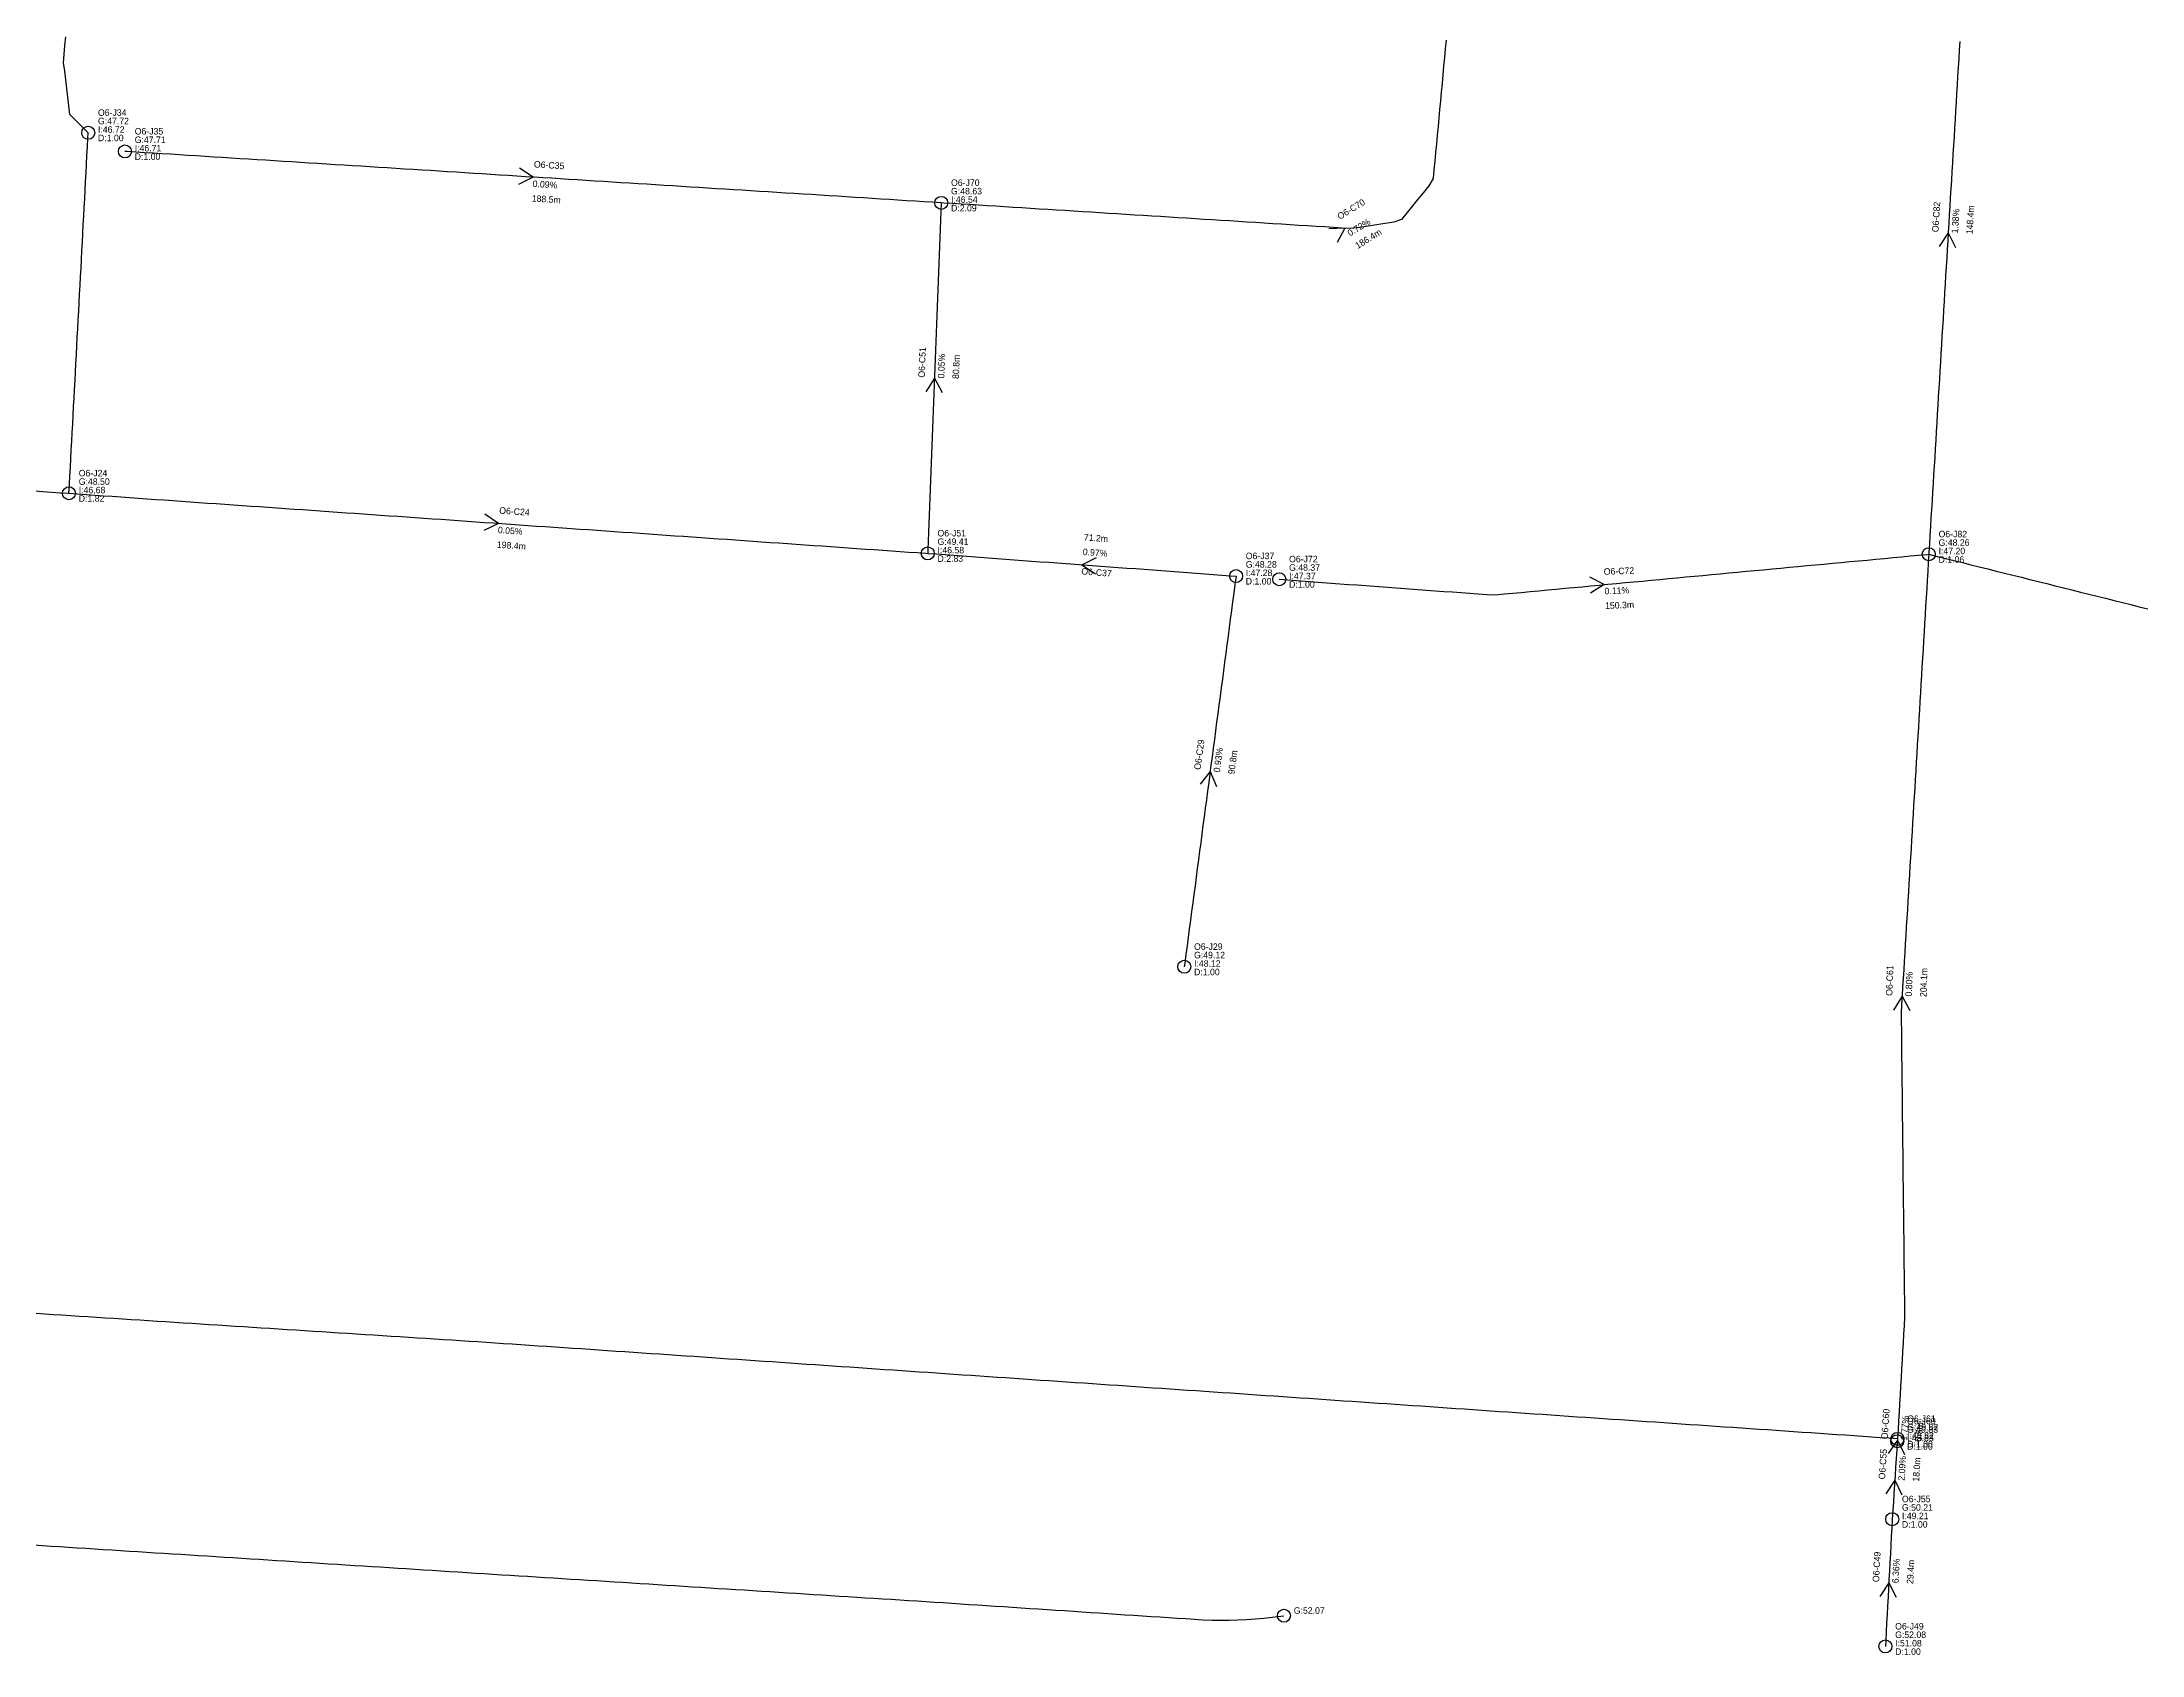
# Model space of a CAD drawing. Header units: metres. Extents: x 607160 to 610559, y 2613470 to 2618337.
# Drawn here: x 608154.2 to 608638.2, y 2613947 to 2614318.8 of the extents above; entities that cross this region are included whole.
import ezdxf

# ---------------------------------------------------------------- set-up
doc = ezdxf.new("R2010")
doc.units = ezdxf.units.M
for name, color, linetype in [('SW-DRAIN-LABELS', 3, 'Continuous'), ('SW-DRAIN-ORPHAN', 8, 'Continuous'), ('SW-DRAIN-SUB-06', 6, 'Continuous'), ('SW-JUNCTIONS', 7, 'Continuous')]:
    doc.layers.add(name, color=color, linetype=linetype)

msp = doc.modelspace()

# ---------------------------------------------------------------- linework, layer by layer
at = {"layer": 'SW-DRAIN-ORPHAN'}
for points in [[(608160.39, 2614214.75), (608160.5, 2614216.74), (608160.61, 2614218.74), (608160.71, 2614220.74), (608160.82, 2614222.73), (608160.93, 2614224.73), (608161.03, 2614226.73), (608161.14, 2614228.73), (608161.24, 2614230.72), (608161.35, 2614232.72), (608161.46, 2614234.72), (608161.56, 2614236.71), (608161.67, 2614238.71), (608161.78, 2614240.71), (608161.88, 2614242.71), (608161.99, 2614244.7), (608162.09, 2614246.7), (608162.2, 2614248.7), (608162.31, 2614250.7), (608162.41, 2614252.69), (608162.52, 2614254.69), (608162.63, 2614256.69), (608162.73, 2614258.68), (608162.84, 2614260.68), (608162.95, 2614262.68), (608163.05, 2614264.68), (608163.16, 2614266.67), (608163.26, 2614268.67), (608163.37, 2614270.67), (608163.48, 2614272.66), (608163.58, 2614274.66), (608163.69, 2614276.66), (608163.8, 2614278.66), (608163.9, 2614280.65), (608164.01, 2614282.65), (608164.11, 2614284.65), (608164.22, 2614286.64), (608164.33, 2614288.64), (608164.43, 2614290.64), (608164.54, 2614292.64), (608164.65, 2614294.63), (608164.75, 2614296.63), (608164.82, 2614297.85)], [(608581.82, 2613996.81), (608579.83, 2613996.95), (608577.83, 2613997.08), (608575.84, 2613997.22), (608573.84, 2613997.36), (608571.85, 2613997.49), (608569.85, 2613997.63), (608567.86, 2613997.77), (608565.86, 2613997.9), (608563.87, 2613998.04), (608561.87, 2613998.17), (608559.87, 2613998.31), (608557.88, 2613998.45), (608555.88, 2613998.58), (608553.89, 2613998.72), (608551.89, 2613998.86), (608549.9, 2613998.99), (608547.9, 2613999.13), (608545.91, 2613999.26), (608543.91, 2613999.4), (608541.92, 2613999.54), (608539.92, 2613999.67), (608537.93, 2613999.81), (608535.93, 2613999.95), (608533.94, 2614000.08), (608531.94, 2614000.22), (608529.94, 2614000.35), (608527.95, 2614000.49), (608525.95, 2614000.63), (608523.96, 2614000.76), (608521.96, 2614000.9), (608519.97, 2614001.04), (608517.97, 2614001.17), (608515.98, 2614001.31), (608513.98, 2614001.45), (608511.99, 2614001.58), (608509.99, 2614001.72), (608508, 2614001.85), (608506, 2614001.99), (608504.01, 2614002.13), (608502.01, 2614002.26), (608500.01, 2614002.4), (608498.02, 2614002.54), (608496.02, 2614002.67), (608494.03, 2614002.81), (608492.03, 2614002.94), (608490.04, 2614003.08), (608488.04, 2614003.22), (608486.05, 2614003.35), (608484.05, 2614003.49), (608482.06, 2614003.63), (608480.06, 2614003.76), (608478.07, 2614003.9), (608476.07, 2614004.03), (608474.07, 2614004.17), (608472.08, 2614004.31), (608470.08, 2614004.44), (608468.09, 2614004.58), (608466.09, 2614004.72), (608464.1, 2614004.85), (608462.1, 2614004.99), (608460.11, 2614005.12), (608458.11, 2614005.26), (608456.12, 2614005.4), (608454.12, 2614005.53), (608452.13, 2614005.67), (608450.13, 2614005.81), (608448.14, 2614005.94), (608446.14, 2614006.08), (608444.14, 2614006.22), (608442.15, 2614006.35), (608440.15, 2614006.49), (608438.16, 2614006.62), (608436.16, 2614006.76), (608434.17, 2614006.9), (608432.17, 2614007.03), (608430.18, 2614007.17), (608428.18, 2614007.31), (608426.19, 2614007.44), (608424.19, 2614007.58), (608422.2, 2614007.71), (608420.2, 2614007.85), (608418.2, 2614007.99), (608416.21, 2614008.12), (608414.21, 2614008.26), (608412.22, 2614008.4), (608410.22, 2614008.53), (608408.23, 2614008.67), (608406.23, 2614008.8), (608404.24, 2614008.94), (608402.24, 2614009.08), (608400.25, 2614009.21), (608398.25, 2614009.35), (608396.26, 2614009.49), (608394.26, 2614009.62), (608392.27, 2614009.76), (608390.27, 2614009.89), (608388.27, 2614010.03), (608386.28, 2614010.17), (608384.28, 2614010.3), (608382.29, 2614010.44), (608380.29, 2614010.58), (608378.3, 2614010.71), (608376.3, 2614010.85), (608374.31, 2614010.99), (608372.31, 2614011.12), (608370.32, 2614011.26), (608368.32, 2614011.39), (608366.33, 2614011.53), (608364.33, 2614011.67), (608362.34, 2614011.8), (608360.34, 2614011.94), (608358.34, 2614012.08), (608356.35, 2614012.21), (608354.35, 2614012.35), (608352.36, 2614012.48), (608350.36, 2614012.62), (608348.37, 2614012.76), (608346.37, 2614012.89), (608344.38, 2614013.03), (608342.38, 2614013.17), (608340.39, 2614013.3), (608338.39, 2614013.44), (608336.4, 2614013.57), (608334.4, 2614013.71), (608332.4, 2614013.85), (608330.41, 2614013.98), (608328.41, 2614014.12), (608326.42, 2614014.26), (608324.42, 2614014.39), (608322.43, 2614014.53), (608320.43, 2614014.67), (608318.44, 2614014.8), (608316.44, 2614014.94), (608314.45, 2614015.07), (608312.45, 2614015.21), (608310.46, 2614015.35), (608308.46, 2614015.48), (608306.47, 2614015.62), (608304.47, 2614015.76), (608302.47, 2614015.89), (608300.48, 2614016.03), (608298.48, 2614016.16), (608296.49, 2614016.3), (608294.49, 2614016.44), (608292.5, 2614016.57), (608290.5, 2614016.71), (608288.51, 2614016.85), (608286.51, 2614016.98), (608284.52, 2614017.12), (608282.52, 2614017.25), (608280.53, 2614017.39), (608278.53, 2614017.53), (608276.54, 2614017.66), (608274.54, 2614017.8), (608272.54, 2614017.94), (608270.55, 2614018.07), (608268.55, 2614018.21), (608266.56, 2614018.34), (608264.56, 2614018.48), (608262.57, 2614018.62), (608260.57, 2614018.75), (608258.58, 2614018.89), (608256.58, 2614019.02), (608254.59, 2614019.15), (608252.59, 2614019.27), (608250.59, 2614019.4), (608248.6, 2614019.53), (608246.6, 2614019.66), (608244.61, 2614019.79), (608242.61, 2614019.91), (608240.61, 2614020.04), (608238.62, 2614020.17), (608236.62, 2614020.3), (608234.63, 2614020.43), (608232.63, 2614020.56), (608230.63, 2614020.68), (608228.64, 2614020.81), (608226.64, 2614020.94), (608224.65, 2614021.07), (608222.65, 2614021.2), (608220.65, 2614021.33), (608218.66, 2614021.45), (608216.66, 2614021.58), (608214.67, 2614021.71), (608212.67, 2614021.84), (608210.68, 2614021.97), (608208.68, 2614022.1), (608206.68, 2614022.22), (608204.69, 2614022.35), (608202.69, 2614022.48), (608200.7, 2614022.61), (608198.7, 2614022.74), (608196.7, 2614022.86), (608194.71, 2614022.99), (608192.71, 2614023.12), (608190.72, 2614023.25), (608188.72, 2614023.38), (608186.72, 2614023.51), (608184.73, 2614023.63), (608182.73, 2614023.76), (608180.74, 2614023.89), (608178.74, 2614024.02), (608176.75, 2614024.15), (608174.75, 2614024.28), (608172.75, 2614024.4), (608170.76, 2614024.53), (608168.76, 2614024.66), (608166.77, 2614024.79), (608164.77, 2614024.92), (608162.77, 2614025.04), (608160.78, 2614025.17), (608158.78, 2614025.3), (608156.79, 2614025.43), (608154.79, 2614025.56), (608152.79, 2614025.69)], [(608152.32, 2613972.36), (608154.31, 2613972.23), (608156.31, 2613972.11), (608158.3, 2613971.98), (608160.3, 2613971.85), (608162.3, 2613971.72), (608164.29, 2613971.6), (608166.29, 2613971.47), (608168.28, 2613971.34), (608170.28, 2613971.22), (608172.28, 2613971.09), (608174.27, 2613970.96), (608176.27, 2613970.84), (608178.26, 2613970.71), (608180.26, 2613970.58), (608182.26, 2613970.45), (608184.25, 2613970.33), (608186.25, 2613970.2), (608188.24, 2613970.07), (608190.24, 2613969.95), (608192.24, 2613969.82), (608194.23, 2613969.69), (608196.23, 2613969.56), (608198.22, 2613969.44), (608200.22, 2613969.31), (608202.21, 2613969.18), (608204.21, 2613969.06), (608206.21, 2613968.93), (608208.2, 2613968.8), (608210.2, 2613968.67), (608212.19, 2613968.55), (608214.19, 2613968.42), (608216.19, 2613968.29), (608218.18, 2613968.17), (608220.18, 2613968.04), (608222.17, 2613967.91), (608224.17, 2613967.79), (608226.17, 2613967.66), (608228.16, 2613967.53), (608230.16, 2613967.41), (608232.15, 2613967.28), (608234.15, 2613967.15), (608236.15, 2613967.03), (608238.14, 2613966.9), (608240.14, 2613966.78), (608242.13, 2613966.65), (608244.13, 2613966.52), (608246.13, 2613966.4), (608248.12, 2613966.27), (608250.12, 2613966.15), (608252.11, 2613966.02), (608254.11, 2613965.89), (608256.11, 2613965.77), (608258.1, 2613965.64), (608260.1, 2613965.51), (608262.09, 2613965.39), (608264.09, 2613965.26), (608266.09, 2613965.14), (608268.08, 2613965.01), (608270.08, 2613964.88), (608272.07, 2613964.76), (608274.07, 2613964.63), (608276.07, 2613964.5), (608278.06, 2613964.38), (608280.06, 2613964.25), (608282.05, 2613964.13), (608284.05, 2613964), (608286.05, 2613963.87), (608288.04, 2613963.75), (608290.04, 2613963.62), (608292.03, 2613963.49), (608294.03, 2613963.37), (608296.03, 2613963.24), (608298.02, 2613963.12), (608300.02, 2613962.99), (608302.01, 2613962.86), (608304.01, 2613962.74), (608306.01, 2613962.61), (608308, 2613962.48), (608310, 2613962.36), (608312, 2613962.23), (608313.99, 2613962.11), (608315.99, 2613961.98), (608317.98, 2613961.85), (608319.98, 2613961.73), (608321.98, 2613961.6), (608323.97, 2613961.47), (608325.97, 2613961.35), (608327.96, 2613961.22), (608329.96, 2613961.1), (608331.96, 2613960.97), (608333.95, 2613960.84), (608335.95, 2613960.72), (608337.94, 2613960.59), (608339.94, 2613960.46), (608341.94, 2613960.34), (608343.93, 2613960.21), (608345.93, 2613960.09), (608347.92, 2613959.96), (608349.92, 2613959.83), (608351.92, 2613959.71), (608353.91, 2613959.58), (608355.91, 2613959.46), (608357.9, 2613959.33), (608359.9, 2613959.2), (608361.89, 2613959.06), (608363.89, 2613958.93), (608365.89, 2613958.8), (608367.88, 2613958.67), (608369.88, 2613958.54), (608371.87, 2613958.4), (608373.87, 2613958.27), (608375.86, 2613958.14), (608377.86, 2613958.01), (608379.86, 2613957.88), (608381.85, 2613957.74), (608383.85, 2613957.61), (608385.84, 2613957.48), (608387.84, 2613957.35), (608389.83, 2613957.22), (608391.83, 2613957.08), (608393.82, 2613956.95), (608395.82, 2613956.82), (608397.82, 2613956.69), (608399.81, 2613956.56), (608401.81, 2613956.42), (608403.8, 2613956.29), (608405.8, 2613956.16), (608407.79, 2613956.03), (608409.79, 2613955.9), (608411.79, 2613955.76), (608413.78, 2613955.63), (608415.78, 2613955.5), (608417.77, 2613955.37), (608419.77, 2613955.24), (608421.76, 2613955.1), (608423.76, 2613955.04), (608425.76, 2613955.01), (608427.76, 2613955.01), (608429.76, 2613955.07), (608431.76, 2613955.15), (608433.75, 2613955.3), (608435.75, 2613955.46), (608437.73, 2613955.71), (608439.71, 2613955.96), (608440.43, 2613956.05)]]:
    msp.add_lwpolyline(points, dxfattribs=at)
at = {"layer": 'SW-DRAIN-SUB-06'}
for p, q in [((608267.37, 2614287.62), (608264.01, 2614285.95)), ((608267.37, 2614287.62), (608264.24, 2614289.69)), ((608454.48, 2614275.84), (608450.73, 2614275.74)), ((608454.48, 2614275.84), (608452.69, 2614272.55)), ((608593.52, 2614274.75), (608591.45, 2614271.62)), ((608593.52, 2614274.75), (608595.2, 2614271.4)), ((608359.88, 2614241.3), (608357.88, 2614238.12)), ((608359.88, 2614241.3), (608361.63, 2614237.98)), ((608259.36, 2614207.82), (608255.99, 2614206.18)), ((608259.36, 2614207.82), (608256.25, 2614209.92)), ((608393.85, 2614198.29), (608397.22, 2614199.92)), ((608393.85, 2614198.29), (608396.95, 2614196.18)), ((608514.24, 2614193.7), (608510.92, 2614195.45)), ((608514.24, 2614193.7), (608511.07, 2614191.71)), ((608423.41, 2614150.65), (608421.13, 2614147.67)), ((608423.41, 2614150.65), (608424.85, 2614147.18)), ((608582.89, 2614098.82), (608580.9, 2614095.64)), ((608582.89, 2614098.82), (608584.65, 2614095.51)), ((608581.81, 2613996.54), (608579.72, 2613993.43)), ((608581.81, 2613996.54), (608583.46, 2613993.17)), ((608581.2, 2613987.28), (608579.12, 2613984.17)), ((608581.2, 2613987.28), (608582.86, 2613983.92)), ((608579.83, 2613963.63), (608577.78, 2613960.49)), ((608579.83, 2613963.63), (608581.52, 2613960.29))]:
    msp.add_line(p, q, dxfattribs=at)
for points in [[(608164.82, 2614297.85), (608163.39, 2614299.25), (608161.96, 2614300.65), (608160.59, 2614302.08), (608160.35, 2614304.06), (608160.12, 2614306.05), (608159.88, 2614308.03), (608159.64, 2614310.02), (608159.4, 2614312.01), (608159.16, 2614313.99), (608159.28, 2614315.98), (608159.46, 2614317.97), (608159.64, 2614319.97)], [(608477.79, 2614319.17), (608477.6, 2614317.18), (608477.42, 2614315.19), (608477.23, 2614313.2), (608477.05, 2614311.21), (608476.86, 2614309.22), (608476.68, 2614307.23), (608476.49, 2614305.23), (608476.3, 2614303.24), (608476.12, 2614301.25), (608475.93, 2614299.26), (608475.75, 2614297.27), (608475.56, 2614295.28), (608475.38, 2614293.29), (608475.19, 2614291.3), (608475, 2614289.3), (608474.82, 2614287.31), (608473.82, 2614285.65), (608472.57, 2614284.1), (608471.31, 2614282.54), (608470.05, 2614280.98), (608468.8, 2614279.43), (608467.54, 2614277.87), (608465.73, 2614277.27), (608463.75, 2614276.95), (608461.78, 2614276.63), (608459.81, 2614276.31), (608457.83, 2614275.99), (608455.85, 2614275.75), (608453.86, 2614275.88), (608451.86, 2614276.01), (608449.86, 2614276.13), (608447.87, 2614276.26), (608445.87, 2614276.38), (608443.88, 2614276.51), (608441.88, 2614276.63), (608439.88, 2614276.76), (608437.89, 2614276.88), (608435.89, 2614277.01), (608433.9, 2614277.13), (608431.9, 2614277.26), (608429.9, 2614277.39), (608427.91, 2614277.51), (608425.91, 2614277.64), (608423.92, 2614277.76), (608421.92, 2614277.89), (608419.92, 2614278.01), (608417.93, 2614278.14), (608415.93, 2614278.26), (608413.94, 2614278.39), (608411.94, 2614278.52), (608409.94, 2614278.64), (608407.95, 2614278.77), (608405.95, 2614278.89), (608403.96, 2614279.02), (608401.96, 2614279.14), (608399.96, 2614279.27), (608397.97, 2614279.39), (608395.97, 2614279.52), (608393.98, 2614279.64), (608391.98, 2614279.77), (608389.98, 2614279.9), (608387.99, 2614280.02), (608385.99, 2614280.15), (608383.99, 2614280.27), (608382, 2614280.4), (608380, 2614280.52), (608378.01, 2614280.65), (608376.01, 2614280.77), (608374.01, 2614280.9), (608372.02, 2614281.03), (608370.02, 2614281.15), (608368.03, 2614281.28), (608366.03, 2614281.4), (608364.03, 2614281.53), (608362.04, 2614281.65), (608361.44, 2614281.69)], [(608596.18, 2614318.86), (608596.06, 2614316.86), (608595.94, 2614314.86), (608595.82, 2614312.87), (608595.7, 2614310.87), (608595.58, 2614308.88), (608595.46, 2614306.88), (608595.34, 2614304.88), (608595.22, 2614302.89), (608595.1, 2614300.89), (608594.98, 2614298.89), (608594.86, 2614296.9), (608594.74, 2614294.9), (608594.62, 2614292.9), (608594.5, 2614290.91), (608594.38, 2614288.91), (608594.25, 2614286.92), (608594.13, 2614284.92), (608594.01, 2614282.92), (608593.89, 2614280.93), (608593.77, 2614278.93), (608593.65, 2614276.93), (608593.53, 2614274.94), (608593.41, 2614272.94), (608593.29, 2614270.94), (608593.17, 2614268.95), (608593.05, 2614266.95), (608592.93, 2614264.96), (608592.81, 2614262.96), (608592.69, 2614260.96), (608592.57, 2614258.97), (608592.45, 2614256.97), (608592.33, 2614254.97), (608592.2, 2614252.98), (608592.08, 2614250.98), (608591.96, 2614248.98), (608591.84, 2614246.99), (608591.72, 2614244.99), (608591.6, 2614243), (608591.48, 2614241), (608591.36, 2614239), (608591.24, 2614237.01), (608591.12, 2614235.01), (608591, 2614233.01), (608590.88, 2614231.02), (608590.76, 2614229.02), (608590.64, 2614227.02), (608590.52, 2614225.03), (608590.4, 2614223.03), (608590.28, 2614221.04), (608590.15, 2614219.04), (608590.03, 2614217.04), (608589.91, 2614215.05), (608589.79, 2614213.05), (608589.67, 2614211.05), (608589.55, 2614209.06), (608589.43, 2614207.06), (608589.31, 2614205.06), (608589.19, 2614203.07), (608589.07, 2614201.07), (608589.05, 2614200.7)], [(608361.44, 2614281.69), (608359.45, 2614281.82), (608357.45, 2614281.94), (608355.46, 2614282.07), (608353.46, 2614282.19), (608351.46, 2614282.32), (608349.47, 2614282.44), (608347.47, 2614282.57), (608345.48, 2614282.7), (608343.48, 2614282.82), (608341.48, 2614282.95), (608339.49, 2614283.07), (608337.49, 2614283.2), (608335.5, 2614283.32), (608333.5, 2614283.45), (608331.5, 2614283.58), (608329.51, 2614283.7), (608327.51, 2614283.83), (608325.52, 2614283.95), (608323.52, 2614284.08), (608321.52, 2614284.2), (608319.53, 2614284.33), (608317.53, 2614284.46), (608315.54, 2614284.58), (608313.54, 2614284.71), (608311.54, 2614284.83), (608309.55, 2614284.96), (608307.55, 2614285.08), (608305.56, 2614285.21), (608303.56, 2614285.34), (608301.56, 2614285.46), (608299.57, 2614285.59), (608297.57, 2614285.71), (608295.58, 2614285.84), (608293.58, 2614285.96), (608291.58, 2614286.09), (608289.59, 2614286.22), (608287.59, 2614286.34), (608285.59, 2614286.47), (608283.6, 2614286.59), (608281.6, 2614286.72), (608279.61, 2614286.84), (608277.61, 2614286.97), (608275.61, 2614287.1), (608273.62, 2614287.22), (608271.62, 2614287.35), (608269.63, 2614287.47), (608267.63, 2614287.6), (608265.63, 2614287.72), (608263.64, 2614287.85), (608261.64, 2614287.98), (608259.65, 2614288.1), (608257.65, 2614288.23), (608255.65, 2614288.35), (608253.66, 2614288.48), (608251.66, 2614288.6), (608249.67, 2614288.73), (608247.67, 2614288.86), (608245.67, 2614288.98), (608243.68, 2614289.11), (608241.68, 2614289.23), (608239.69, 2614289.36), (608237.69, 2614289.48), (608235.69, 2614289.61), (608233.7, 2614289.74), (608231.7, 2614289.86), (608229.71, 2614289.99), (608227.71, 2614290.11), (608225.71, 2614290.24), (608223.72, 2614290.36), (608221.72, 2614290.49), (608219.73, 2614290.62), (608217.73, 2614290.74), (608215.73, 2614290.87), (608213.74, 2614290.99), (608211.74, 2614291.12), (608209.75, 2614291.24), (608207.75, 2614291.37), (608205.75, 2614291.5), (608203.76, 2614291.62), (608201.76, 2614291.75), (608199.76, 2614291.87), (608197.77, 2614292), (608195.77, 2614292.12), (608193.78, 2614292.25), (608191.78, 2614292.38), (608189.78, 2614292.5), (608187.79, 2614292.63), (608185.79, 2614292.75), (608183.8, 2614292.88), (608181.8, 2614293), (608179.8, 2614293.13), (608177.81, 2614293.25), (608175.81, 2614293.38), (608173.82, 2614293.51), (608173.29, 2614293.54)], [(608361.44, 2614281.69), (608361.37, 2614279.69), (608361.29, 2614277.69), (608361.21, 2614275.69), (608361.14, 2614273.7), (608361.06, 2614271.7), (608360.98, 2614269.7), (608360.9, 2614267.7), (608360.83, 2614265.7), (608360.75, 2614263.7), (608360.67, 2614261.71), (608360.59, 2614259.71), (608360.52, 2614257.71), (608360.44, 2614255.71), (608360.36, 2614253.71), (608360.29, 2614251.71), (608360.21, 2614249.71), (608360.13, 2614247.72), (608360.05, 2614245.72), (608359.98, 2614243.72), (608359.9, 2614241.72), (608359.82, 2614239.72), (608359.74, 2614237.72), (608359.67, 2614235.72), (608359.59, 2614233.73), (608359.51, 2614231.73), (608359.44, 2614229.73), (608359.36, 2614227.73), (608359.28, 2614225.73), (608359.2, 2614223.73), (608359.13, 2614221.74), (608359.05, 2614219.74), (608358.97, 2614217.74), (608358.9, 2614215.74), (608358.82, 2614213.74), (608358.74, 2614211.74), (608358.66, 2614209.74), (608358.59, 2614207.75), (608358.51, 2614205.75), (608358.43, 2614203.75), (608358.35, 2614201.75), (608358.32, 2614200.9)], [(608152.34, 2614215.31), (608154.33, 2614215.17), (608156.33, 2614215.03), (608158.33, 2614214.89), (608160.39, 2614214.75)], [(608160.39, 2614214.75), (608162.39, 2614214.61), (608164.38, 2614214.47), (608166.38, 2614214.33), (608168.37, 2614214.19), (608170.37, 2614214.05), (608172.36, 2614213.91), (608174.36, 2614213.77), (608176.36, 2614213.63), (608178.35, 2614213.49), (608180.35, 2614213.35), (608182.34, 2614213.21), (608184.34, 2614213.07), (608186.33, 2614212.93), (608188.33, 2614212.79), (608190.32, 2614212.65), (608192.32, 2614212.51), (608194.31, 2614212.37), (608196.31, 2614212.23), (608198.3, 2614212.09), (608200.3, 2614211.96), (608202.29, 2614211.82), (608204.29, 2614211.68), (608206.28, 2614211.54), (608208.28, 2614211.4), (608210.27, 2614211.26), (608212.27, 2614211.12), (608214.26, 2614210.98), (608216.26, 2614210.84), (608218.25, 2614210.7), (608220.25, 2614210.56), (608222.24, 2614210.42), (608224.24, 2614210.28), (608226.23, 2614210.14), (608228.23, 2614210), (608230.22, 2614209.86), (608232.22, 2614209.72), (608234.21, 2614209.58), (608236.21, 2614209.44), (608238.2, 2614209.3), (608240.2, 2614209.16), (608242.19, 2614209.02), (608244.19, 2614208.89), (608246.18, 2614208.75), (608248.18, 2614208.61), (608250.17, 2614208.47), (608252.17, 2614208.33), (608254.17, 2614208.19), (608256.16, 2614208.05), (608258.16, 2614207.91), (608260.15, 2614207.77), (608262.15, 2614207.63), (608264.14, 2614207.49), (608266.14, 2614207.35), (608268.13, 2614207.21), (608270.13, 2614207.07), (608272.12, 2614206.93), (608274.12, 2614206.79), (608276.11, 2614206.65), (608278.11, 2614206.51), (608280.1, 2614206.37), (608282.1, 2614206.23), (608284.09, 2614206.09), (608286.09, 2614205.95), (608288.08, 2614205.82), (608290.08, 2614205.68), (608292.07, 2614205.54), (608294.07, 2614205.4), (608296.06, 2614205.26), (608298.06, 2614205.12), (608300.05, 2614204.98), (608302.05, 2614204.84), (608304.04, 2614204.7), (608306.04, 2614204.56), (608308.03, 2614204.42), (608310.03, 2614204.28), (608312.02, 2614204.14), (608314.02, 2614204), (608316.01, 2614203.86), (608318.01, 2614203.72), (608320, 2614203.58), (608322, 2614203.44), (608323.99, 2614203.3), (608325.99, 2614203.16), (608327.98, 2614203.02), (608329.98, 2614202.88), (608331.97, 2614202.75), (608333.97, 2614202.61), (608335.97, 2614202.47), (608337.96, 2614202.33), (608339.96, 2614202.19), (608341.95, 2614202.05), (608343.95, 2614201.91), (608345.94, 2614201.77), (608347.94, 2614201.63), (608349.93, 2614201.49), (608351.93, 2614201.35), (608353.92, 2614201.21), (608355.92, 2614201.07), (608357.91, 2614200.93), (608358.32, 2614200.9)], [(608358.32, 2614200.9), (608360.32, 2614200.76), (608362.31, 2614200.61), (608364.31, 2614200.46), (608366.3, 2614200.32), (608368.29, 2614200.17), (608370.29, 2614200.02), (608372.28, 2614199.87), (608374.28, 2614199.73), (608376.27, 2614199.58), (608378.27, 2614199.43), (608380.26, 2614199.29), (608382.26, 2614199.14), (608384.25, 2614198.99), (608386.25, 2614198.85), (608388.24, 2614198.7), (608390.24, 2614198.55), (608392.23, 2614198.41), (608394.22, 2614198.26), (608396.22, 2614198.11), (608398.21, 2614197.97), (608400.21, 2614197.82), (608402.2, 2614197.67), (608404.2, 2614197.53), (608406.19, 2614197.38), (608408.19, 2614197.23), (608410.18, 2614197.09), (608412.18, 2614196.94), (608414.17, 2614196.79), (608416.17, 2614196.65), (608418.16, 2614196.5), (608420.15, 2614196.35), (608422.15, 2614196.2), (608424.14, 2614196.06), (608426.14, 2614195.91), (608428.13, 2614195.76), (608429.37, 2614195.67)], [(608439.35, 2614194.94), (608439.35, 2614194.94), (608441.34, 2614194.79), (608443.33, 2614194.64), (608445.33, 2614194.5), (608447.32, 2614194.35), (608449.32, 2614194.2), (608451.31, 2614194.06), (608453.31, 2614193.91), (608455.3, 2614193.76), (608457.3, 2614193.62), (608459.29, 2614193.47), (608461.29, 2614193.32), (608463.28, 2614193.18), (608465.28, 2614193.03), (608467.27, 2614192.88), (608469.26, 2614192.74), (608471.26, 2614192.59), (608473.25, 2614192.44), (608475.25, 2614192.29), (608477.24, 2614192.15), (608479.24, 2614192), (608481.23, 2614191.85), (608483.23, 2614191.71), (608485.22, 2614191.56), (608487.22, 2614191.41), (608489.21, 2614191.36), (608491.2, 2614191.55), (608493.19, 2614191.73), (608495.18, 2614191.92), (608497.17, 2614192.11), (608499.17, 2614192.29), (608501.16, 2614192.48), (608503.15, 2614192.67), (608505.14, 2614192.85), (608507.13, 2614193.04), (608509.12, 2614193.22), (608511.11, 2614193.41), (608513.1, 2614193.6), (608515.1, 2614193.78), (608517.09, 2614193.97), (608519.08, 2614194.16), (608521.07, 2614194.34), (608523.06, 2614194.53), (608525.05, 2614194.72), (608527.04, 2614194.9), (608529.04, 2614195.09), (608531.03, 2614195.27), (608533.02, 2614195.46), (608535.01, 2614195.65), (608537, 2614195.83), (608538.99, 2614196.02), (608540.98, 2614196.21), (608542.97, 2614196.39), (608544.97, 2614196.58), (608546.96, 2614196.77), (608548.95, 2614196.95), (608550.94, 2614197.14), (608552.93, 2614197.32), (608554.92, 2614197.51), (608556.91, 2614197.7), (608558.9, 2614197.88), (608560.9, 2614198.07), (608562.89, 2614198.26), (608564.88, 2614198.44), (608566.87, 2614198.63), (608568.86, 2614198.81), (608570.85, 2614199), (608572.84, 2614199.19), (608574.84, 2614199.37), (608576.83, 2614199.56), (608578.82, 2614199.75), (608580.81, 2614199.93), (608582.8, 2614200.12), (608584.79, 2614200.31), (608586.78, 2614200.49), (608588.77, 2614200.68), (608589.05, 2614200.7)], [(608589.05, 2614200.7), (608588.93, 2614198.71), (608588.81, 2614196.71), (608588.69, 2614194.71), (608588.57, 2614192.72), (608588.44, 2614190.72), (608588.32, 2614188.73), (608588.2, 2614186.73), (608588.08, 2614184.73), (608587.96, 2614182.74), (608587.84, 2614180.74), (608587.72, 2614178.74), (608587.6, 2614176.75), (608587.48, 2614174.75), (608587.36, 2614172.75), (608587.24, 2614170.76), (608587.12, 2614168.76), (608587, 2614166.77), (608586.88, 2614164.77), (608586.76, 2614162.77), (608586.64, 2614160.78), (608586.51, 2614158.78), (608586.39, 2614156.78), (608586.27, 2614154.79), (608586.15, 2614152.79), (608586.03, 2614150.79), (608585.91, 2614148.8), (608585.79, 2614146.8), (608585.67, 2614144.81), (608585.55, 2614142.81), (608585.43, 2614140.81), (608585.31, 2614138.82), (608585.19, 2614136.82), (608585.07, 2614134.82), (608584.95, 2614132.83), (608584.83, 2614130.83), (608584.71, 2614128.83), (608584.58, 2614126.84), (608584.46, 2614124.84), (608584.34, 2614122.85), (608584.22, 2614120.85), (608584.1, 2614118.85), (608583.98, 2614116.86), (608583.86, 2614114.86), (608583.74, 2614112.86), (608583.62, 2614110.87), (608583.5, 2614108.87), (608583.38, 2614106.87), (608583.26, 2614104.88), (608583.14, 2614102.88), (608583.02, 2614100.89), (608582.9, 2614098.89), (608582.78, 2614096.89), (608582.68, 2614094.9), (608582.7, 2614092.9), (608582.72, 2614090.9), (608582.74, 2614088.9), (608582.77, 2614086.9), (608582.79, 2614084.9), (608582.81, 2614082.9), (608582.83, 2614080.9), (608582.85, 2614078.9), (608582.88, 2614076.9), (608582.9, 2614074.9), (608582.92, 2614072.9), (608582.94, 2614070.9), (608582.97, 2614068.9), (608582.99, 2614066.9), (608583.01, 2614064.9), (608583.03, 2614062.9), (608583.06, 2614060.9), (608583.08, 2614058.9), (608583.1, 2614056.9), (608583.12, 2614054.9), (608583.15, 2614052.9), (608583.17, 2614050.9), (608583.19, 2614048.9), (608583.21, 2614046.9), (608583.24, 2614044.9), (608583.26, 2614042.9), (608583.28, 2614040.9), (608583.3, 2614038.9), (608583.33, 2614036.9), (608583.35, 2614034.9), (608583.37, 2614032.9), (608583.39, 2614030.9), (608583.42, 2614028.9), (608583.44, 2614026.9), (608583.46, 2614024.9), (608583.34, 2614022.9), (608583.23, 2614020.91), (608583.11, 2614018.91), (608582.99, 2614016.91), (608582.88, 2614014.92), (608582.76, 2614012.92), (608582.64, 2614010.92), (608582.53, 2614008.93), (608582.41, 2614006.93), (608582.3, 2614004.93), (608582.18, 2614002.94), (608582.06, 2614000.94), (608581.95, 2613998.94), (608581.82, 2613996.81)], [(608589.05, 2614200.7), (608590.99, 2614200.22), (608592.93, 2614199.74), (608594.87, 2614199.25), (608596.81, 2614198.77), (608598.75, 2614198.28), (608600.69, 2614197.8), (608602.63, 2614197.32), (608604.57, 2614196.83), (608606.51, 2614196.35), (608608.45, 2614195.86), (608610.39, 2614195.38), (608612.33, 2614194.9), (608614.27, 2614194.41), (608616.22, 2614193.93), (608618.16, 2614193.44), (608620.1, 2614192.96), (608622.04, 2614192.48), (608623.98, 2614191.99), (608625.92, 2614191.51), (608627.86, 2614191.02), (608629.8, 2614190.54), (608631.74, 2614190.06), (608633.68, 2614189.57), (608635.62, 2614189.09), (608637.56, 2614188.6), (608639.5, 2614188.12)], [(608429.37, 2614195.67), (608429.11, 2614193.69), (608428.85, 2614191.71), (608428.59, 2614189.72), (608428.32, 2614187.74), (608428.06, 2614185.76), (608427.8, 2614183.78), (608427.54, 2614181.79), (608427.27, 2614179.81), (608427.01, 2614177.83), (608426.75, 2614175.85), (608426.49, 2614173.86), (608426.22, 2614171.88), (608425.96, 2614169.9), (608425.7, 2614167.92), (608425.44, 2614165.93), (608425.17, 2614163.95), (608424.91, 2614161.97), (608424.65, 2614159.98), (608424.39, 2614158), (608424.12, 2614156.02), (608423.86, 2614154.04), (608423.6, 2614152.05), (608423.34, 2614150.07), (608423.07, 2614148.09), (608422.81, 2614146.11), (608422.55, 2614144.12), (608422.29, 2614142.14), (608422.02, 2614140.16), (608421.76, 2614138.17), (608421.5, 2614136.19), (608421.24, 2614134.21), (608420.98, 2614132.23), (608420.71, 2614130.24), (608420.45, 2614128.26), (608420.19, 2614126.28), (608419.93, 2614124.3), (608419.66, 2614122.31), (608419.4, 2614120.33), (608419.14, 2614118.35), (608418.88, 2614116.36), (608418.61, 2614114.38), (608418.35, 2614112.4), (608418.09, 2614110.42), (608417.83, 2614108.43), (608417.56, 2614106.45), (608417.45, 2614105.62)], [(608581.79, 2613996.27), (608581.66, 2613994.27), (608581.53, 2613992.28), (608581.4, 2613990.28), (608581.27, 2613988.29), (608581.14, 2613986.29), (608581.01, 2613984.29), (608580.88, 2613982.3), (608580.75, 2613980.3), (608580.61, 2613978.3)], [(608581.82, 2613996.81), (608581.79, 2613996.27)], [(608580.61, 2613978.3), (608580.51, 2613976.3), (608580.4, 2613974.31), (608580.29, 2613972.31), (608580.19, 2613970.31), (608580.08, 2613968.31), (608579.97, 2613966.32), (608579.86, 2613964.32), (608579.76, 2613962.32), (608579.65, 2613960.33), (608579.54, 2613958.33), (608579.43, 2613956.33), (608579.33, 2613954.33), (608579.22, 2613952.34), (608579.11, 2613950.34), (608579.04, 2613948.97)]]:
    msp.add_lwpolyline(points, dxfattribs=at)
at = {"layer": 'SW-JUNCTIONS'}
for centre in [(608164.82, 2614297.85), (608173.29, 2614293.54), (608361.44, 2614281.69), (608160.39, 2614214.75), (608358.32, 2614200.9), (608589.05, 2614200.7), (608429.37, 2614195.67), (608439.35, 2614194.94), (608417.45, 2614105.62), (608581.79, 2613996.27), (608581.82, 2613996.81), (608580.61, 2613978.3), (608440.43, 2613956.05), (608579.04, 2613948.97)]:
    msp.add_circle(centre, 1.5, dxfattribs=at)

# ---------------------------------------------------------------- texts
at = {"layer": 'SW-DRAIN-LABELS', "color": 7}
for s, p in [('O6-J34', (608167.07, 2614301.75)), ('G:47.72', (608167.07, 2614299.8)), ('O6-J35', (608175.54, 2614297.44)), ('G:47.71', (608175.54, 2614295.49)), ('O6-J70', (608363.69, 2614285.59)), ('G:48.63', (608363.69, 2614283.64)), ('O6-J24', (608162.64, 2614218.65)), ('G:48.50', (608162.64, 2614216.7)), ('O6-J51', (608360.57, 2614204.8)), ('O6-J82', (608591.3, 2614204.6)), ('G:49.41', (608360.57, 2614202.85)), ('O6-J37', (608431.62, 2614199.57)), ('G:48.26', (608591.3, 2614202.65)), ('G:48.28', (608431.62, 2614197.62)), ('O6-J72', (608441.6, 2614198.84)), ('G:48.37', (608441.6, 2614196.89)), ('O6-J29', (608419.7, 2614109.52)), ('G:49.12', (608419.7, 2614107.57)), ('O6-J61', (608584.07, 2614000.71)), ('O6-J60', (608584.04, 2614000.17)), ('G:49.83', (608584.04, 2613998.22)), ('G:49.82', (608584.07, 2613998.76)), ('O6-J55', (608582.86, 2613982.2)), ('G:50.21', (608582.86, 2613980.25)), ('G:52.07', (608442.68, 2613956.5)), ('O6-J49', (608581.29, 2613952.87)), ('G:52.08', (608581.29, 2613950.92))]:
    msp.add_text(s, height=1.5, dxfattribs=at).set_placement(p)
at = {"layer": 'SW-DRAIN-LABELS', "color": 6}
for s, p in [('D:1.00', (608167.07, 2614295.9)), ('D:1.00', (608175.54, 2614291.59)), ('D:2.09', (608363.69, 2614279.74)), ('D:1.82', (608162.64, 2614212.8)), ('D:2.83', (608360.57, 2614198.95)), ('D:1.06', (608591.3, 2614198.75)), ('D:1.00', (608431.62, 2614193.72)), ('D:1.00', (608441.6, 2614192.99)), ('D:1.00', (608419.7, 2614103.67)), ('D:1.00', (608584.04, 2613994.32)), ('D:1.00', (608584.07, 2613994.86)), ('D:1.00', (608582.86, 2613976.35)), ('D:1.00', (608581.29, 2613947.02))]:
    msp.add_text(s, height=1.5, dxfattribs=at).set_placement(p)
at = {"layer": 'SW-DRAIN-LABELS', "color": 4}
for s, p in [('I:46.72', (608167.07, 2614297.85)), ('I:46.71', (608175.54, 2614293.54)), ('I:46.54', (608363.69, 2614281.69)), ('I:46.68', (608162.64, 2614214.75)), ('I:46.58', (608360.57, 2614200.9)), ('I:47.20', (608591.3, 2614200.7)), ('I:47.28', (608431.62, 2614195.67)), ('I:47.37', (608441.6, 2614194.94)), ('I:48.12', (608419.7, 2614105.62)), ('I:48.83', (608584.04, 2613996.27)), ('I:48.82', (608584.07, 2613996.81)), ('I:49.21', (608582.86, 2613978.3)), ('I:51.08', (608581.29, 2613948.97))]:
    msp.add_text(s, height=1.5, dxfattribs=at).set_placement(p)
at = {"layer": 'SW-DRAIN-LABELS', "color": 3}
for s, rotation, p in [('O6-C35', -3.6034, (608267.51, 2614289.86)), ('O6-C70', 31.4945, (608453.3, 2614277.76)), ('O6-C82', 86.5436, (608591.27, 2614274.89)), ('O6-C51', 87.7863, (608357.63, 2614241.38)), ('O6-C24', -4.0009, (608259.51, 2614210.07)), ('O6-C37', -4.2095, (608393.68, 2614196.04)), ('O6-C72', 2.2055, (608514.15, 2614195.95)), ('O6-C29', 82.4608, (608421.18, 2614150.94)), ('O6-C61', 87.9709, (608580.64, 2614098.9)), ('O6-C60', 86.1257, (608579.56, 2613996.69)), ('O6-C55', 86.2684, (608578.96, 2613987.43)), ('O6-C49', 86.9226, (608577.58, 2613963.75))]:
    msp.add_text(s, height=1.5, rotation=rotation, dxfattribs=at).set_placement(p)
at = {"layer": 'SW-DRAIN-LABELS', "color": 2}
for s, rotation, p in [('188.5m', -3.6034, (608267.01, 2614282)), ('0.09%', -3.6034, (608267.22, 2614285.37)), ('0.72%', 31.4945, (608455.65, 2614273.92)), ('1.38%', 86.5436, (608595.77, 2614274.62)), ('148.4m', 86.5436, (608599.13, 2614274.41)), ('186.4m', 31.4945, (608457.42, 2614271.04)), ('0.05%', 87.7863, (608362.13, 2614241.21)), ('80.8m', 87.7863, (608365.5, 2614241.08)), ('0.05%', -4.0009, (608259.2, 2614205.58)), ('71.2m', -4.2095, (608394.26, 2614203.9)), ('198.4m', -4.0009, (608258.97, 2614202.21)), ('0.97%', -4.2095, (608394.01, 2614200.53)), ('0.11%', 2.2055, (608514.33, 2614191.46)), ('150.3m', 2.2055, (608514.46, 2614188.08)), ('0.93%', 82.4608, (608425.64, 2614150.35)), ('90.8m', 82.4608, (608428.99, 2614149.91)), ('0.80%', 87.9709, (608585.14, 2614098.74)), ('204.1m', 87.9709, (608588.51, 2614098.62)), ('1.77%', 86.1257, (608584.05, 2613996.39)), ('0.5m', 86.1257, (608587.42, 2613996.16)), ('2.09%', 86.2684, (608583.45, 2613987.14)), ('18.0m', 86.2684, (608586.81, 2613986.92)), ('6.36%', 86.9226, (608582.07, 2613963.51)), ('29.4m', 86.9226, (608585.44, 2613963.33))]:
    msp.add_text(s, height=1.5, rotation=rotation, dxfattribs=at).set_placement(p)

doc.saveas('drawing.dxf')
